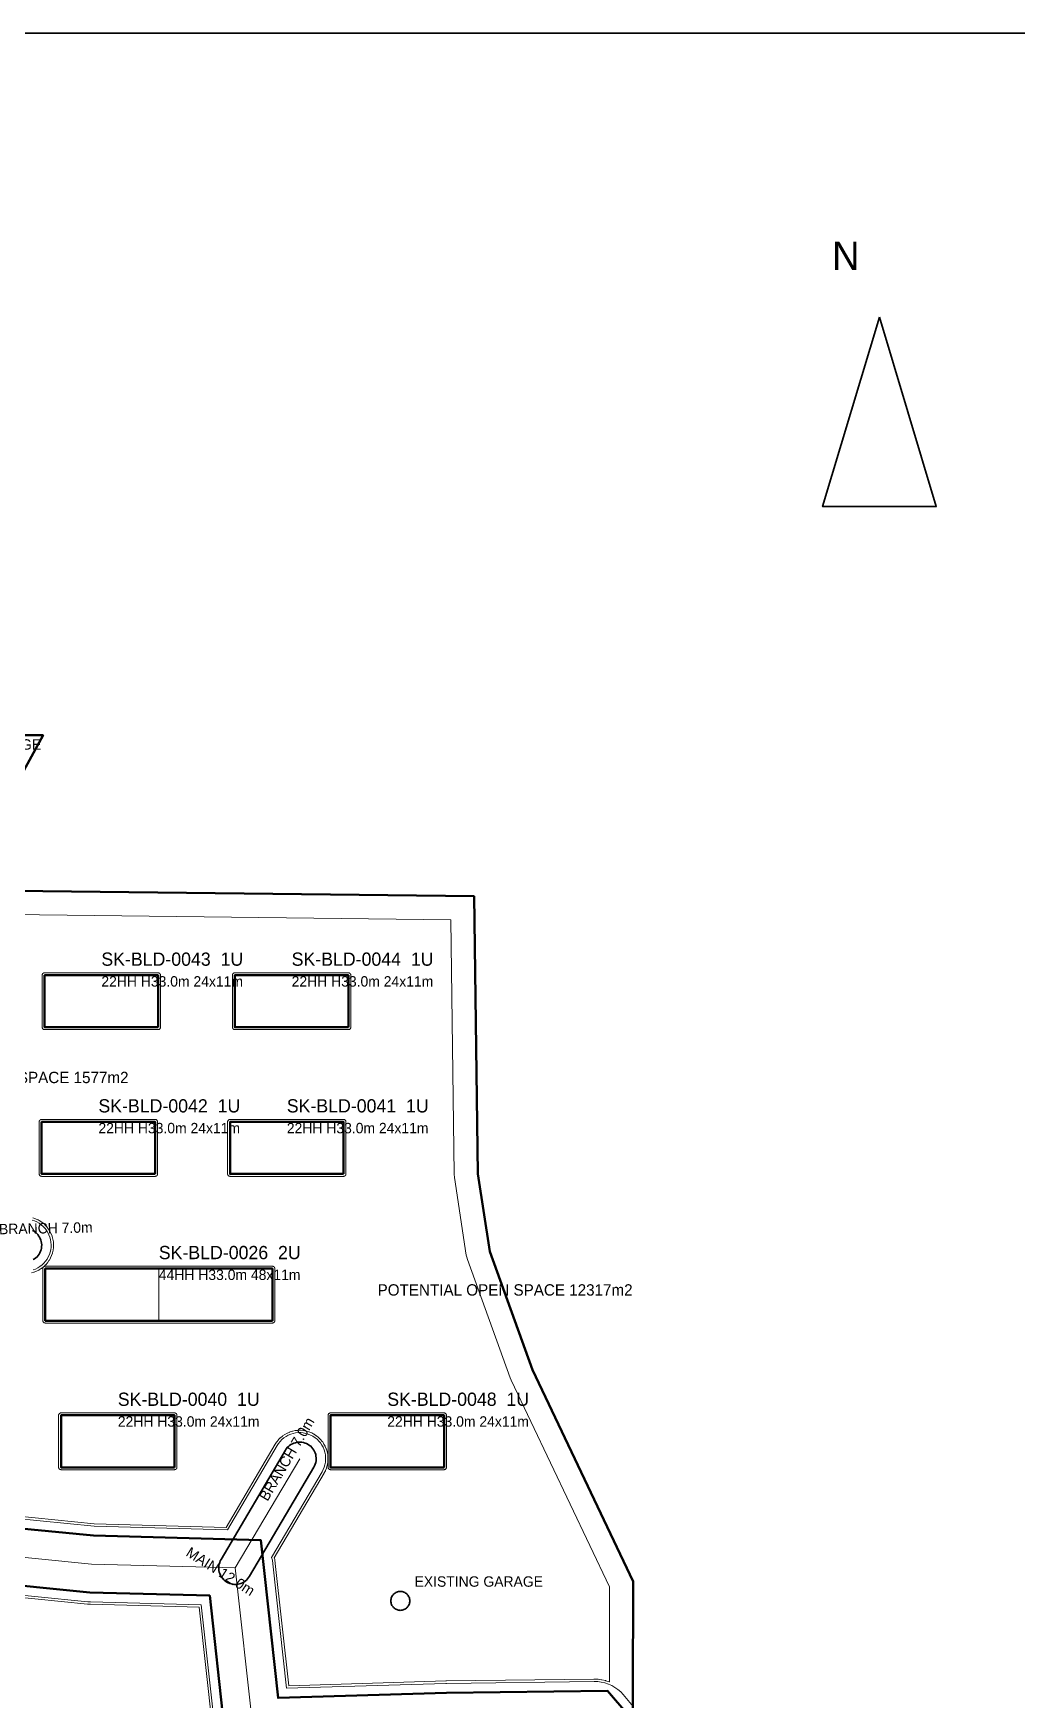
# Model space of a CAD drawing. Header units: metres. Extents: x 10 to 560, y 290 to 670.
# Drawn here: x 160.6 to 264.5, y 493.9 to 670 of the extents above; entities that cross this region are included whole.
import ezdxf

# ---------------------------------------------------------------- set-up
doc = ezdxf.new("R2010")
doc.units = ezdxf.units.M
for name, color, linetype, lineweight in [('A-ANNO-TEXT', 7, 'CONTINUOUS', 18), ('A-BUILDING-LABEL', 7, 'CONTINUOUS', 18), ('A-BUILDING-OUTLINE', 7, 'CONTINUOUS', 50), ('A-ENTRANCE', 6, 'CONTINUOUS', 35), ('A-FRAME', 7, 'CONTINUOUS', 35), ('A-NORTH', 7, 'CONTINUOUS', 35), ('A-SITE-BOUNDARY', 1, 'CONTINUOUS', 50), ('A-UNIT-LINE', 4, 'CONTINUOUS', 18), ('C-ROAD-BRANCH', 2, 'CONTINUOUS', 35), ('C-ROAD-CENTER', 8, 'CONTINUOUS', 18), ('C-ROAD-LABEL', 2, 'CONTINUOUS', 18), ('C-ROAD-MAIN', 30, 'CONTINUOUS', 50), ('C-SIDEWALK', 8, 'CONTINUOUS', 18), ('L-OPEN-SPACE', 8, 'CONTINUOUS', 13)]:
    doc.layers.add(name, color=color, linetype=linetype, lineweight=lineweight)

msp = doc.modelspace()

# ---------------------------------------------------------------- linework, layer by layer
at = {"layer": 'A-BUILDING-OUTLINE'}
for points in [[(173.82, 564.98), (173.82, 570.48), (161.82, 570.48), (161.82, 564.98)], [(193.92, 564.98), (193.92, 570.48), (181.92, 570.48), (181.92, 564.98)], [(173.51, 549.48), (173.51, 554.98), (161.51, 554.98), (161.51, 549.48)], [(193.41, 549.48), (193.41, 554.98), (181.41, 554.98), (181.41, 549.48)], [(185.89, 533.98), (185.89, 539.48), (161.89, 539.48), (161.89, 533.98)], [(175.56, 518.48), (175.56, 523.98), (163.56, 523.98), (163.56, 518.48)], [(204.02, 518.48), (204.02, 523.98), (192.02, 523.98), (192.02, 518.48)]]:
    msp.add_lwpolyline(points, close=True, dxfattribs=at)
at = {"layer": 'A-ENTRANCE'}
msp.add_lwpolyline([(200.4, 504.37), (200.4, 504.27), (200.38, 504.18), (200.36, 504.08), (200.33, 503.99), (200.28, 503.9), (200.23, 503.82), (200.17, 503.74), (200.11, 503.67), (200.04, 503.6), (199.96, 503.54), (199.87, 503.49), (199.78, 503.45), (199.69, 503.42), (199.6, 503.39), (199.5, 503.38), (199.4, 503.37), (199.3, 503.38), (199.21, 503.39), (199.11, 503.42), (199.02, 503.45), (198.93, 503.49), (198.85, 503.54), (198.77, 503.6), (198.69, 503.67), (198.63, 503.74), (198.57, 503.82), (198.52, 503.9), (198.48, 503.99), (198.44, 504.08), (198.42, 504.18), (198.41, 504.27), (198.4, 504.37), (198.41, 504.47), (198.42, 504.57), (198.44, 504.66), (198.48, 504.76), (198.52, 504.84), (198.57, 504.93), (198.63, 505.01), (198.69, 505.08), (198.77, 505.15), (198.85, 505.2), (198.93, 505.25), (199.02, 505.3), (199.11, 505.33), (199.21, 505.35), (199.3, 505.37), (199.4, 505.37), (199.5, 505.37), (199.6, 505.35), (199.69, 505.33), (199.78, 505.3), (199.87, 505.25), (199.96, 505.2), (200.04, 505.15), (200.11, 505.08), (200.17, 505.01), (200.23, 504.93), (200.28, 504.84), (200.33, 504.76), (200.36, 504.66), (200.38, 504.57), (200.4, 504.47)], close=True, dxfattribs=at)
at = {"layer": 'A-FRAME'}
msp.add_lwpolyline([(560, 290), (560, 670), (10, 670), (10, 290), (560, 290)], dxfattribs=at)
at = {"layer": 'A-NORTH'}
msp.add_lwpolyline([(250, 640), (244, 620), (256, 620), (250, 640)], dxfattribs=at)
at = {"layer": 'A-SITE-BOUNDARY'}
msp.add_lwpolyline([(223.6, 373.73), (224.01, 506.42), (213.35, 528.78), (208.84, 541.29), (207.6, 549.49), (207.19, 578.82), (155.51, 579.43), (152.64, 583.13), (151, 588.25), (151.21, 590.71), (153.05, 592.97), (155.31, 593.58), (159.2, 591.33), (161.67, 595.84), (156.54, 595.84), (154.9, 594), (152.64, 593.38), (148.95, 595.43), (136.23, 635.01), (86.81, 635.01)], dxfattribs=at)
at = {"layer": 'A-UNIT-LINE'}
msp.add_lwpolyline([(173.89, 533.98), (173.89, 539.48)], dxfattribs=at)
at = {"layer": 'C-ROAD-BRANCH'}
msp.add_lwpolyline([(160.56, 543.52), (160.71, 543.43), (160.85, 543.33), (160.98, 543.22), (161.1, 543.09), (161.2, 542.96), (161.29, 542.81), (161.37, 542.66), (161.43, 542.5), (161.48, 542.33), (161.51, 542.16), (161.52, 541.99), (161.51, 541.82), (161.49, 541.65), (161.45, 541.48), (161.4, 541.32), (161.33, 541.16), (161.24, 541.01), (161.14, 540.87), (161.03, 540.74), (160.91, 540.63), (160.77, 540.52), (160.63, 540.43)], dxfattribs=at)
msp.add_lwpolyline([(187.85, 520.89), (188, 520.98), (188.16, 521.04), (188.33, 521.09), (188.49, 521.13), (188.67, 521.15), (188.84, 521.15), (189.01, 521.13), (189.18, 521.1), (189.34, 521.05), (189.5, 520.99), (189.65, 520.91), (189.8, 520.81), (189.93, 520.71), (190.05, 520.59), (190.16, 520.45), (190.26, 520.31), (190.34, 520.16), (190.41, 520), (190.46, 519.84), (190.49, 519.67), (190.51, 519.5), (190.51, 519.33), (190.5, 519.16), (190.47, 518.99), (190.42, 518.82), (190.35, 518.66), (190.27, 518.51), (183.48, 506.97), (183.38, 506.83), (183.27, 506.69), (183.15, 506.57), (183.02, 506.46), (182.88, 506.36), (182.73, 506.28), (182.57, 506.22), (182.41, 506.16), (182.24, 506.13), (182.07, 506.11), (181.9, 506.11), (181.73, 506.13), (181.56, 506.16), (181.39, 506.21), (181.23, 506.27), (181.08, 506.35), (180.94, 506.45), (180.8, 506.55), (180.68, 506.67), (180.57, 506.81), (180.47, 506.95), (180.39, 507.1), (180.33, 507.26), (180.27, 507.42), (180.24, 507.59), (180.22, 507.76), (180.22, 507.93), (180.24, 508.1), (180.27, 508.27), (180.32, 508.44), (180.38, 508.59), (180.46, 508.75), (187.26, 520.29), (187.35, 520.43), (187.46, 520.57), (187.58, 520.69), (187.71, 520.8)], close=True, dxfattribs=at)
at = {"layer": 'C-ROAD-CENTER'}
for points in [[(181.97, 507.86), (188.77, 519.4)], [(154.49, 509.5), (166.79, 508.27), (181.97, 507.86), (183.81, 491.04)]]:
    msp.add_lwpolyline(points, dxfattribs=at)
at = {"layer": 'C-ROAD-MAIN'}
for points in [[(157.49, 512.21), (166.98, 511.27), (184.67, 510.79), (186.49, 494.12), (204.26, 494.66), (221.27, 494.88), (223.42, 492.38)], [(180.8, 490.99), (179.27, 504.93), (166.6, 505.27), (154.99, 506.43), (150.98, 504.63), (122.99, 505.67), (114.18, 504.85), (102.2, 505.22), (84.68, 504.38), (84.68, 409.24)]]:
    msp.add_lwpolyline(points, dxfattribs=at)
at = {"layer": 'C-SIDEWALK'}
for points in [[(160.51, 544.6), (160.77, 544.52), (161.01, 544.41), (161.25, 544.27), (161.47, 544.12), (161.67, 543.94), (161.86, 543.74), (162.02, 543.53), (162.17, 543.3), (162.29, 543.06), (162.38, 542.81), (162.45, 542.55), (162.5, 542.28), (162.52, 542.01), (162.51, 541.74), (162.48, 541.47), (162.42, 541.21), (162.33, 540.96), (162.22, 540.71), (162.09, 540.48), (161.93, 540.26), (161.75, 540.05), (161.56, 539.87), (161.34, 539.7), (161.11, 539.56), (160.87, 539.44), (160.62, 539.34)], [(160.63, 540.43), (160.77, 540.52), (160.91, 540.63), (161.03, 540.74), (161.14, 540.87), (161.24, 541.01), (161.33, 541.16), (161.4, 541.32), (161.45, 541.48), (161.49, 541.65), (161.51, 541.82), (161.52, 541.99), (161.51, 542.16), (161.48, 542.33), (161.43, 542.5), (161.37, 542.66), (161.29, 542.81), (161.2, 542.96), (161.1, 543.09), (160.98, 543.22), (160.85, 543.33), (160.71, 543.43), (160.56, 543.52)], [(223.42, 492.38), (221.27, 494.88), (204.26, 494.66), (186.49, 494.12), (184.83, 509.27), (190.27, 518.51), (190.35, 518.66), (190.42, 518.82), (190.47, 518.99), (190.5, 519.16), (190.51, 519.33), (190.51, 519.5), (190.49, 519.67), (190.46, 519.84), (190.41, 520), (190.34, 520.16), (190.26, 520.31), (190.16, 520.45), (190.05, 520.59), (189.93, 520.71), (189.8, 520.81), (189.65, 520.91), (189.5, 520.99), (189.34, 521.05), (189.18, 521.1), (189.01, 521.13), (188.84, 521.15), (188.67, 521.15), (188.49, 521.13), (188.33, 521.09), (188.16, 521.04), (188, 520.98), (187.85, 520.89), (187.71, 520.8), (187.58, 520.69), (187.46, 520.57), (187.35, 520.43), (187.26, 520.29), (181.71, 510.87), (166.98, 511.27), (157.49, 512.21)], [(158.49, 513.12), (167.05, 512.26), (181.15, 511.88), (186.4, 520.8), (186.54, 521.02), (186.71, 521.23), (186.9, 521.42), (187.11, 521.6), (187.33, 521.75), (187.57, 521.88), (187.82, 521.98), (188.08, 522.06), (188.34, 522.12), (188.61, 522.15), (188.88, 522.15), (189.15, 522.12), (189.41, 522.07), (189.67, 522), (189.92, 521.9), (190.16, 521.77), (190.39, 521.62), (190.6, 521.45), (190.79, 521.26), (190.96, 521.06), (191.11, 520.83), (191.24, 520.6), (191.35, 520.35), (191.43, 520.09), (191.48, 519.82), (191.51, 519.56), (191.51, 519.29), (191.49, 519.02), (191.44, 518.75), (191.36, 518.49), (191.26, 518.24), (191.13, 518), (185.81, 508.96), (185.89, 508.67), (185.94, 508.3), (187.39, 495.15), (204.2, 495.66), (204.27, 495.66), (219.86, 495.86), (220.25, 495.85), (220.63, 495.8), (221.01, 495.71), (221.38, 495.58), (221.73, 495.42), (222.07, 495.23), (222.39, 495), (222.68, 494.75), (222.95, 494.47), (224.01, 493.22)], [(84.68, 409.24), (84.68, 504.38), (102.2, 505.22), (114.18, 504.85), (122.99, 505.67), (150.98, 504.63), (154.99, 506.43), (166.6, 505.27), (179.27, 504.93), (180.8, 490.99)], [(179.8, 490.97), (178.37, 503.95), (166.68, 504.27), (166.39, 504.29), (155.15, 505.41), (152.03, 504.01), (151.68, 503.87), (151.33, 503.77), (150.97, 503.7), (150.6, 503.66), (150.24, 503.66), (123.02, 504.67), (114.46, 503.88), (113.96, 503.86), (102.21, 504.22), (85.68, 503.43), (85.68, 409.32)]]:
    msp.add_lwpolyline(points, dxfattribs=at)
at = {"layer": 'L-OPEN-SPACE'}
for points in [[(155.48, 576.93), (204.73, 576.35), (205.1, 549.46), (205.13, 549.12), (206.36, 540.92), (206.41, 540.68), (206.48, 540.44), (211, 527.93), (211.09, 527.7), (221.51, 505.86), (221.48, 495.81), (221.46, 495.82), (221.09, 495.94), (221.07, 495.95), (220.69, 496.04), (220.66, 496.04), (220.28, 496.1), (220.25, 496.1), (219.87, 496.11), (219.85, 496.11), (204.27, 495.91), (204.27, 495.91), (204.2, 495.91), (204.2, 495.91), (187.61, 495.41), (186.19, 508.32), (186.19, 508.33), (186.13, 508.71), (186.13, 508.74), (186.08, 508.93), (191.35, 517.88), (191.36, 517.89), (191.48, 518.13), (191.49, 518.15), (191.59, 518.4), (191.6, 518.42), (191.68, 518.68), (191.68, 518.71), (191.73, 518.97), (191.74, 519), (191.76, 519.26), (191.76, 519.29), (191.76, 519.56), (191.76, 519.58), (191.73, 519.85), (191.73, 519.88), (191.67, 520.14), (191.67, 520.16), (191.59, 520.42), (191.58, 520.44), (191.47, 520.69), (191.46, 520.71), (191.33, 520.95), (191.32, 520.97), (191.17, 521.2), (191.15, 521.22), (190.98, 521.42), (190.96, 521.44), (190.77, 521.63), (190.75, 521.65), (190.54, 521.82), (190.52, 521.83), (190.3, 521.98), (190.28, 521.99), (190.04, 522.12), (190.02, 522.13), (189.77, 522.23), (189.74, 522.24), (189.48, 522.31), (189.46, 522.32), (189.19, 522.37), (189.17, 522.37), (188.9, 522.4), (188.88, 522.4), (188.61, 522.4), (188.58, 522.39), (188.31, 522.37), (188.29, 522.36), (188.03, 522.31), (188, 522.3), (187.74, 522.22), (187.72, 522.21), (187.47, 522.11), (187.45, 522.1), (187.21, 521.97), (187.19, 521.95), (186.97, 521.8), (186.95, 521.79), (186.74, 521.62), (186.72, 521.6), (186.54, 521.41), (186.52, 521.39), (186.35, 521.18), (186.33, 521.16), (186.19, 520.93), (186.18, 520.92), (181.01, 512.14), (167.06, 512.51), (158.74, 513.35)], [(160.43, 539.03), (160.69, 539.1), (160.71, 539.11), (160.96, 539.2), (160.98, 539.21), (161.23, 539.33), (161.25, 539.35), (161.48, 539.49), (161.5, 539.5), (161.71, 539.67), (161.73, 539.68), (161.92, 539.87), (161.94, 539.89), (162.12, 540.09), (162.13, 540.11), (162.29, 540.33), (162.3, 540.35), (162.44, 540.59), (162.45, 540.61), (162.56, 540.85), (162.57, 540.88), (162.65, 541.13), (162.66, 541.16), (162.72, 541.42), (162.72, 541.44), (162.76, 541.71), (162.76, 541.74), (162.77, 542.01), (162.77, 542.03), (162.75, 542.3), (162.75, 542.32), (162.7, 542.59), (162.7, 542.61), (162.62, 542.87), (162.62, 542.9), (162.52, 543.15), (162.51, 543.17), (162.39, 543.41), (162.38, 543.43), (162.23, 543.66), (162.22, 543.68), (162.06, 543.9), (162.04, 543.92), (161.85, 544.11), (161.84, 544.13), (161.63, 544.31), (161.61, 544.32), (161.39, 544.48), (161.37, 544.49), (161.14, 544.62), (161.12, 544.64), (160.87, 544.75), (160.85, 544.75), (160.59, 544.84)], [(155.2, 505.16), (166.37, 504.04), (166.38, 504.04), (166.67, 504.02), (166.68, 504.02), (178.15, 503.71), (179.55, 490.97)]]:
    msp.add_lwpolyline(points, dxfattribs=at)
for points in [[(161.79, 570.73), (161.77, 570.73), (161.75, 570.72), (161.72, 570.72), (161.7, 570.7), (161.68, 570.69), (161.66, 570.68), (161.64, 570.66), (161.62, 570.64), (161.61, 570.62), (161.6, 570.6), (161.59, 570.58), (161.58, 570.56), (161.57, 570.53), (161.57, 570.51), (161.57, 570.48), (161.57, 564.98), (161.57, 564.96), (161.57, 564.94), (161.58, 564.91), (161.59, 564.89), (161.6, 564.87), (161.61, 564.85), (161.62, 564.83), (161.64, 564.81), (161.66, 564.79), (161.68, 564.78), (161.7, 564.76), (161.72, 564.75), (161.75, 564.75), (161.77, 564.74), (161.79, 564.74), (161.82, 564.73), (173.82, 564.73), (173.84, 564.74), (173.87, 564.74), (173.89, 564.75), (173.91, 564.75), (173.94, 564.76), (173.96, 564.78), (173.98, 564.79), (173.99, 564.81), (174.01, 564.83), (174.03, 564.85), (174.04, 564.87), (174.05, 564.89), (174.06, 564.91), (174.06, 564.94), (174.07, 564.96), (174.07, 564.98), (174.07, 570.48), (174.07, 570.51), (174.06, 570.53), (174.06, 570.56), (174.05, 570.58), (174.04, 570.6), (174.03, 570.62), (174.01, 570.64), (173.99, 570.66), (173.98, 570.68), (173.96, 570.69), (173.94, 570.7), (173.91, 570.72), (173.89, 570.72), (173.87, 570.73), (173.84, 570.73), (173.82, 570.73), (161.82, 570.73)], [(181.89, 570.73), (181.87, 570.73), (181.84, 570.72), (181.82, 570.72), (181.8, 570.7), (181.78, 570.69), (181.76, 570.68), (181.74, 570.66), (181.72, 570.64), (181.71, 570.62), (181.7, 570.6), (181.69, 570.58), (181.68, 570.56), (181.67, 570.53), (181.67, 570.51), (181.67, 570.48), (181.67, 564.98), (181.67, 564.96), (181.67, 564.94), (181.68, 564.91), (181.69, 564.89), (181.7, 564.87), (181.71, 564.85), (181.72, 564.83), (181.74, 564.81), (181.76, 564.79), (181.78, 564.78), (181.8, 564.76), (181.82, 564.75), (181.84, 564.75), (181.87, 564.74), (181.89, 564.74), (181.92, 564.73), (193.92, 564.73), (193.94, 564.74), (193.97, 564.74), (193.99, 564.75), (194.01, 564.75), (194.03, 564.76), (194.06, 564.78), (194.07, 564.79), (194.09, 564.81), (194.11, 564.83), (194.12, 564.85), (194.14, 564.87), (194.15, 564.89), (194.16, 564.91), (194.16, 564.94), (194.17, 564.96), (194.17, 564.98), (194.17, 570.48), (194.17, 570.51), (194.16, 570.53), (194.16, 570.56), (194.15, 570.58), (194.14, 570.6), (194.12, 570.62), (194.11, 570.64), (194.09, 570.66), (194.07, 570.68), (194.06, 570.69), (194.03, 570.7), (194.01, 570.72), (193.99, 570.72), (193.97, 570.73), (193.94, 570.73), (193.92, 570.73), (181.92, 570.73)], [(161.26, 549.46), (161.27, 549.44), (161.27, 549.41), (161.28, 549.39), (161.29, 549.37), (161.3, 549.35), (161.32, 549.33), (161.33, 549.31), (161.35, 549.29), (161.37, 549.28), (161.39, 549.26), (161.41, 549.25), (161.44, 549.25), (161.46, 549.24), (161.49, 549.24), (161.51, 549.23), (173.51, 549.23), (173.53, 549.24), (173.56, 549.24), (173.58, 549.25), (173.61, 549.25), (173.63, 549.26), (173.65, 549.28), (173.67, 549.29), (173.69, 549.31), (173.7, 549.33), (173.72, 549.35), (173.73, 549.37), (173.74, 549.39), (173.75, 549.41), (173.76, 549.44), (173.76, 549.46), (173.76, 549.48), (173.76, 554.98), (173.76, 555.01), (173.76, 555.03), (173.75, 555.06), (173.74, 555.08), (173.73, 555.1), (173.72, 555.12), (173.7, 555.14), (173.69, 555.16), (173.67, 555.18), (173.65, 555.19), (173.63, 555.2), (173.61, 555.22), (173.58, 555.22), (173.56, 555.23), (173.53, 555.23), (173.51, 555.23), (161.51, 555.23), (161.49, 555.23), (161.46, 555.23), (161.44, 555.22), (161.41, 555.22), (161.39, 555.2), (161.37, 555.19), (161.35, 555.18), (161.33, 555.16), (161.32, 555.14), (161.3, 555.12), (161.29, 555.1), (161.28, 555.08), (161.27, 555.06), (161.27, 555.03), (161.26, 555.01), (161.26, 554.98), (161.26, 549.48)], [(181.16, 549.46), (181.16, 549.44), (181.17, 549.41), (181.18, 549.39), (181.19, 549.37), (181.2, 549.35), (181.22, 549.33), (181.23, 549.31), (181.25, 549.29), (181.27, 549.28), (181.29, 549.26), (181.31, 549.25), (181.34, 549.25), (181.36, 549.24), (181.38, 549.24), (181.41, 549.23), (193.41, 549.23), (193.43, 549.24), (193.46, 549.24), (193.48, 549.25), (193.5, 549.25), (193.53, 549.26), (193.55, 549.28), (193.57, 549.29), (193.59, 549.31), (193.6, 549.33), (193.62, 549.35), (193.63, 549.37), (193.64, 549.39), (193.65, 549.41), (193.65, 549.44), (193.66, 549.46), (193.66, 549.48), (193.66, 554.98), (193.66, 555.01), (193.65, 555.03), (193.65, 555.06), (193.64, 555.08), (193.63, 555.1), (193.62, 555.12), (193.6, 555.14), (193.59, 555.16), (193.57, 555.18), (193.55, 555.19), (193.53, 555.2), (193.5, 555.22), (193.48, 555.22), (193.46, 555.23), (193.43, 555.23), (193.41, 555.23), (181.41, 555.23), (181.38, 555.23), (181.36, 555.23), (181.34, 555.22), (181.31, 555.22), (181.29, 555.2), (181.27, 555.19), (181.25, 555.18), (181.23, 555.16), (181.22, 555.14), (181.2, 555.12), (181.19, 555.1), (181.18, 555.08), (181.17, 555.06), (181.16, 555.03), (181.16, 555.01), (181.16, 554.98), (181.16, 549.48)], [(161.64, 533.96), (161.65, 533.94), (161.65, 533.91), (161.66, 533.89), (161.67, 533.87), (161.68, 533.85), (161.7, 533.83), (161.72, 533.81), (161.73, 533.79), (161.75, 533.78), (161.77, 533.76), (161.8, 533.75), (161.82, 533.75), (161.84, 533.74), (161.87, 533.74), (161.89, 533.73), (185.89, 533.73), (185.92, 533.74), (185.94, 533.74), (185.96, 533.75), (185.99, 533.75), (186.01, 533.76), (186.03, 533.78), (186.05, 533.79), (186.07, 533.81), (186.09, 533.83), (186.1, 533.85), (186.11, 533.87), (186.12, 533.89), (186.13, 533.91), (186.14, 533.94), (186.14, 533.96), (186.14, 533.98), (186.14, 539.48), (186.14, 539.51), (186.14, 539.53), (186.13, 539.56), (186.12, 539.58), (186.11, 539.6), (186.1, 539.62), (186.09, 539.64), (186.07, 539.66), (186.05, 539.68), (186.03, 539.69), (186.01, 539.7), (185.99, 539.72), (185.96, 539.72), (185.94, 539.73), (185.92, 539.73), (185.89, 539.73), (161.89, 539.73), (161.87, 539.73), (161.84, 539.73), (161.82, 539.72), (161.8, 539.72), (161.77, 539.7), (161.75, 539.69), (161.73, 539.68), (161.72, 539.66), (161.7, 539.64), (161.68, 539.62), (161.67, 539.6), (161.66, 539.58), (161.65, 539.56), (161.65, 539.53), (161.64, 539.51), (161.64, 539.48), (161.64, 533.98)], [(163.31, 518.46), (163.31, 518.44), (163.32, 518.41), (163.33, 518.39), (163.34, 518.37), (163.35, 518.35), (163.36, 518.33), (163.38, 518.31), (163.4, 518.29), (163.42, 518.28), (163.44, 518.26), (163.46, 518.25), (163.48, 518.25), (163.51, 518.24), (163.53, 518.24), (163.56, 518.23), (175.56, 518.23), (175.58, 518.24), (175.61, 518.24), (175.63, 518.25), (175.65, 518.25), (175.68, 518.26), (175.7, 518.28), (175.72, 518.29), (175.73, 518.31), (175.75, 518.33), (175.77, 518.35), (175.78, 518.37), (175.79, 518.39), (175.8, 518.41), (175.8, 518.44), (175.81, 518.46), (175.81, 518.48), (175.81, 523.98), (175.81, 524.01), (175.8, 524.03), (175.8, 524.06), (175.79, 524.08), (175.78, 524.1), (175.77, 524.12), (175.75, 524.14), (175.73, 524.16), (175.72, 524.18), (175.7, 524.19), (175.68, 524.2), (175.65, 524.22), (175.63, 524.22), (175.61, 524.23), (175.58, 524.23), (175.56, 524.23), (163.56, 524.23), (163.53, 524.23), (163.51, 524.23), (163.48, 524.22), (163.46, 524.22), (163.44, 524.2), (163.42, 524.19), (163.4, 524.18), (163.38, 524.16), (163.36, 524.14), (163.35, 524.12), (163.34, 524.1), (163.33, 524.08), (163.32, 524.06), (163.31, 524.03), (163.31, 524.01), (163.31, 523.98), (163.31, 518.48)], [(191.77, 518.46), (191.78, 518.44), (191.78, 518.41), (191.79, 518.39), (191.8, 518.37), (191.82, 518.35), (191.83, 518.33), (191.85, 518.31), (191.87, 518.29), (191.88, 518.28), (191.91, 518.26), (191.93, 518.25), (191.95, 518.25), (191.97, 518.24), (192, 518.24), (192.02, 518.23), (204.02, 518.23), (204.05, 518.24), (204.07, 518.24), (204.1, 518.25), (204.12, 518.25), (204.14, 518.26), (204.16, 518.28), (204.18, 518.29), (204.2, 518.31), (204.22, 518.33), (204.23, 518.35), (204.24, 518.37), (204.25, 518.39), (204.26, 518.41), (204.27, 518.44), (204.27, 518.46), (204.27, 518.48), (204.27, 523.98), (204.27, 524.01), (204.27, 524.03), (204.26, 524.06), (204.25, 524.08), (204.24, 524.1), (204.23, 524.12), (204.22, 524.14), (204.2, 524.16), (204.18, 524.18), (204.16, 524.19), (204.14, 524.2), (204.12, 524.22), (204.1, 524.22), (204.07, 524.23), (204.05, 524.23), (204.02, 524.23), (192.02, 524.23), (192, 524.23), (191.97, 524.23), (191.95, 524.22), (191.93, 524.22), (191.91, 524.2), (191.88, 524.19), (191.87, 524.18), (191.85, 524.16), (191.83, 524.14), (191.82, 524.12), (191.8, 524.1), (191.79, 524.08), (191.78, 524.06), (191.78, 524.03), (191.77, 524.01), (191.77, 523.98), (191.77, 518.48)]]:
    msp.add_lwpolyline(points, close=True, dxfattribs=at)

# ---------------------------------------------------------------- texts
at = {"layer": 'A-ANNO-TEXT'}
for s, p in [('PROPOSED GARAGE', (146.42, 594.31)), ('EXISTING GARAGE', (200.9, 505.87))]:
    msp.add_text(s, height=1.1, dxfattribs=at).set_placement(p)
at = {"layer": 'A-BUILDING-LABEL'}
for s, height, p in [('SK-BLD-0043  1U', 1.4, (167.82, 571.48)), ('SK-BLD-0044  1U', 1.4, (187.92, 571.48)), ('22HH H33.0m 24x11m', 1.1, (167.82, 569.28)), ('22HH H33.0m 24x11m', 1.1, (187.92, 569.28)), ('SK-BLD-0042  1U', 1.4, (167.51, 555.98)), ('SK-BLD-0041  1U', 1.4, (187.41, 555.98)), ('22HH H33.0m 24x11m', 1.1, (167.51, 553.78)), ('22HH H33.0m 24x11m', 1.1, (187.41, 553.78)), ('SK-BLD-0026  2U', 1.4, (173.89, 540.48)), ('44HH H33.0m 48x11m', 1.1, (173.89, 538.28)), ('SK-BLD-0040  1U', 1.4, (169.56, 524.98)), ('SK-BLD-0048  1U', 1.4, (198.02, 524.98)), ('22HH H33.0m 24x11m', 1.1, (169.56, 522.78)), ('22HH H33.0m 24x11m', 1.1, (198.02, 522.78))]:
    msp.add_text(s, height=height, dxfattribs=at).set_placement(p)
at = {"layer": 'A-NORTH'}
msp.add_text('N', height=3, dxfattribs=at).set_placement((245, 645))
at = {"layer": 'C-ROAD-LABEL'}
for s, rotation, p in [('BRANCH 7.0m', 1.1845, (157.02, 543.1)), ('BRANCH 7.0m', 59.5076, (185.37, 514.83)), ('MAIN 12.0m', -32.1851, (176.66, 509.2))]:
    msp.add_text(s, height=1.1, rotation=rotation, dxfattribs=at).set_placement(p)
at = {"layer": 'L-OPEN-SPACE'}
for s, p in [('POTENTIAL OPEN SPACE 1577m2', (144.65, 559.08)), ('POTENTIAL OPEN SPACE 12317m2', (197, 536.63))]:
    msp.add_text(s, height=1.2, dxfattribs=at).set_placement(p)

doc.saveas('drawing.dxf')
